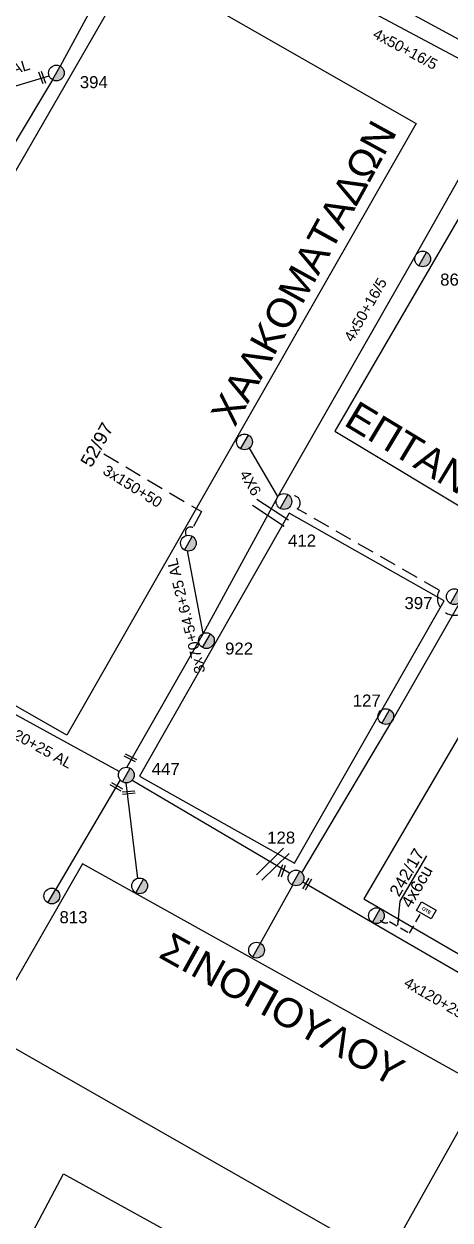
# Model space of a CAD drawing. Header units: millimetres. Extents: x 1421 to 7547, y 822 to 1863.
# Drawn here: x 6842.7 to 6906.5, y 1000.6 to 1179.5 of the extents above; entities that cross this region are included whole.
import ezdxf
from ezdxf.enums import TextEntityAlignment as Align

# ---------------------------------------------------------------- set-up
doc = ezdxf.new("R2010")
doc.units = ezdxf.units.MM
doc.linetypes.add('DASHED', pattern=[19.05, 12.7, -6.35])
doc.layers.get('0').update_dxf_attribs({"lineweight": 30})
for name, color, linetype, lineweight in [('4x50+13_5', 7, 'Continuous', 30), ('4x50+16_5', 7, 'Continuous', 30), ('4x50AL', 7, 'Continuous', 30), ('Pillar OTE', 7, 'Continuous', 30), ('TEXT_ΚΑΛΩΔΙΩΝ', 7, 'Continuous', 30), ('Επιγραφές - Σχήματα', 7, 'Continuous', 30), ('Καλώδια ΧΤ   3x150AL+50CU', 7, 'DASHED', 30), ('Μηχανική τομή', 7, 'Continuous', 30), ('Στύλος ΦΜ', 7, 'Continuous', 30), ('Στύλος ΦΜ @ 1', 7, 'Continuous', 30), ('ΣΥΝ.ΚΑΛ4Χ6', 7, 'YPARXSK3X70+54', 30), ('Συνεστραμμένα ΧΤ   3x70+54.6+25 AL', 7, 'SYN_LINE', 30), ('Συνεστραμμένα ΧΤ  4x120+25 AL', 7, 'SYN_LINE', 30), ('Τομή', 7, 'Continuous', 30), ('Υπόβαθρο ΔΕΗ', 7, 'Continuous', 30), ('Υπόγεια Καλώδια Δικτύου ΧΤ  4x6', 7, 'DASHED', 30)]:
    doc.layers.add(name, color=color, linetype=linetype, lineweight=lineweight)
doc.layers.add('Υπόγεια καλώδια Παροχών ΧΤ   4x50AL', color=7, linetype='DASHED')
doc.styles.add('arial', font='arial.ttf')
doc.styles.get("Standard").update_dxf_attribs({"font": 'arial.ttf'})
doc.linetypes.add('SYN_LINE', pattern='A,0.5,-0.0001,["/\\/\\/\\/",Standard,S=0.1,R=0,X=0,Y=-0.05],-0.25', length=0.7501)
doc.linetypes.add('YPARXSK3X70+54', pattern='A,2.5,[131,ltypeshp.shx,S=1,R=0,X=-9e-10,Y=0],-1e-11,[131,ltypeshp.shx,S=-1,R=180,X=2,Y=0],-4.1,[131,ltypeshp.shx,S=1,R=0,X=-0.1,Y=0],-1.9,2,0', length=10.5)
doc.dimstyles.new('ISO-25', dxfattribs={"dimtxt": 2.5, "dimasz": 2.5, "dimexe": 1.25, "dimexo": 0.625, "dimtad": 1, "dimtxsty": 'Standard', "dimcen": 2.5, "dimadec": 0, "dimazin": 0, "dimtfac": 1, "dimtmove": 0, "dimatfit": 3, "dimfxl": 1, "dimarcsym": 0})

# ---------------------------------------------------------------- blocks, each defined once
blk = doc.blocks.new('ΥΠΑΡΧΩΝ ΤΣΙΜΕΝΤΕΝΙΟΣ ΣΤΥΛΟΣ')
at = {"layer": 'Στύλος ΦΜ'}
blk.add_hatch(color=7, dxfattribs=at).paths.add_polyline_path([(-1.29, -2.28, 0.574793), (2.62, 0, 0.268822), (1.3, 2.27)])
at = {"layer": 'Στύλος ΦΜ', "color": 7}
blk.add_line((-1.29, -2.28), (1.3, 2.27), dxfattribs=at)
blk.add_circle((0, 0), 2.62, dxfattribs=at)
at = {"layer": 'Στύλος ΦΜ', "flags": 4}
for tag, p in [('ΑΡΙΘΜΟΣ', (-4.68, 8.05)), ('ΤΥΠΟΣ', (-4.91, 3.03))]:
    blk.add_attdef(tag, p, '', height=4, dxfattribs=at)
blk = doc.blocks.new('ΜΗΧΑΝΙΚΗ ΤΟΜΗ')
at = {"layer": 'Μηχανική τομή', "lineweight": -3, "ltscale": 40}
for p, q in [((-3.78, 1.15), (3.8, 1.15)), ((3.8, -0.4), (-3.78, -0.4))]:
    blk.add_line(p, q, dxfattribs=at)
blk = doc.blocks.new('ΤΟΜΗ')
at = {"layer": 'Τομή', "lineweight": -3, "ltscale": 40}
for p, q in [((-11.37, 1.1), (11.37, 1.1)), ((11.37, -3.57), (-11.37, -3.57))]:
    blk.add_line(p, q, dxfattribs=at)
blk = doc.blocks.new('PILLAR ΟΤΕ')
at = {"layer": 'Pillar OTE', "ltscale": 40}
blk.add_lwpolyline([(-3.31, 2.02), (3.39, 2.02), (3.39, -1.99), (-3.31, -1.99)], close=True, dxfattribs=at)
at = {"layer": 'Pillar OTE', "insert": (-1.81, 0.71), "char_height": 1.3575, "width": 109.961, "attachment_point": 1}
blk.add_mtext('{\\fArial|b1|i0|c161|p34;OTE}', dxfattribs=at)

msp = doc.modelspace()

# ---------------------------------------------------------------- linework, layer by layer
at = {"layer": '4x50+13_5', "color": 2, "lineweight": -3, "ltscale": 0.2}
msp.add_lwpolyline([(6884.35, 1052.56), (6897.89, 1075.28), (6908.3, 1093.5), (6927.39, 1126.44), (6942.03, 1154.19)], dxfattribs=at)
at = {"layer": '4x50+16_5', "color": 30, "lineweight": -3, "ltscale": 0.2}
for points in [[(6881.3, 1188.67), (6895.96, 1180.69), (6916.4, 1169.85)], [(6916.4, 1169.85), (6909.67, 1159.55), (6901.43, 1145), (6880.75, 1108.86)]]:
    msp.add_lwpolyline(points, dxfattribs=at)
at = {"layer": '4x50+16_5', "color": 151, "lineweight": -3, "ltscale": 0.2}
msp.add_lwpolyline([(6880.75, 1108.86), (6869.58, 1088.35), (6858.14, 1068.35)], dxfattribs=at)
at = {"layer": '4x50+16_5', "color": 2, "lineweight": -3, "ltscale": 0.2}
msp.add_lwpolyline([(6878.14, 1042.01), (6883, 1050.7)], dxfattribs=at)
at = {"layer": '4x50AL', "color": 6, "lineweight": -3, "ltscale": 0.2}
for points in [[(6857.09, 1189.75), (6848.16, 1173.24)], [(6847, 1171.19), (6828.69, 1140.71), (6805.17, 1098.76)], [(6834.1, 1168.09), (6846.48, 1171.79)]]:
    msp.add_lwpolyline(points, dxfattribs=at)
at = {"layer": 'Καλώδια ΧΤ   3x150AL+50CU', "color": 151, "lineweight": -3, "ltscale": 0.2}
for points in [[(6854.68, 1115.23), (6869.29, 1106.59), (6868.03, 1104.21, 0.793134), (6867.06, 1103.01, -2.167386)], [(6966.02, 1086.67), (6958.04, 1090.46), (6951.59, 1079.51, -0.416634), (6945.94, 1079.69), (6921.13, 1093.8), (6918.28, 1088.87), (6909.71, 1093.11, -1.138066), (6904.92, 1094.83), (6883.65, 1107.01, 0.909588), (6882.53, 1108.89, -0.460541)]]:
    msp.add_lwpolyline(points, format="xyb", dxfattribs=at)
at = {"layer": 'ΣΥΝ.ΚΑΛ4Χ6', "color": 30, "linetype": 'SYN_LINE', "lineweight": -3, "ltscale": 20}
msp.add_lwpolyline([(6880.75, 1108.86), (6876.49, 1116.1)], dxfattribs=at)
at = {"layer": 'Συνεστραμμένα ΧΤ   3x70+54.6+25 AL', "color": 151, "lineweight": -3, "ltscale": 15}
msp.add_lwpolyline([(6869.58, 1088.35), (6867.22, 1100.7)], dxfattribs=at)
at = {"layer": 'Συνεστραμμένα ΧΤ  4x120+25 AL', "color": 151, "lineweight": -3, "ltscale": 20}
for points in [[(6856.99, 1067.7), (6832.29, 1081.22)], [(6857.12, 1066.46), (6847.48, 1050.11)], [(6858, 1066), (6859.72, 1051.73)], [(6882.51, 1052.48), (6858.93, 1066.39)]]:
    msp.add_lwpolyline(points, dxfattribs=at)
at = {"layer": 'Συνεστραμμένα ΧΤ  4x120+25 AL', "color": 27, "lineweight": -3, "ltscale": 20}
msp.add_lwpolyline([(6884.49, 1051.21), (6894.93, 1045.13), (6909.07, 1036.94), (6919.01, 1031.5)], dxfattribs=at)
at = {"layer": 'Υπόβαθρο ΔΕΗ', "lineweight": -3, "ltscale": 0.2}
for points in [[(6907.79, 1177.29), (6917.37, 1194.03), (6916.42, 1231.15), (6880.97, 1230.84), (6865.97, 1199.97)], [(6893.64, 1048.64), (6919.48, 1033.63), (6942.72, 1074.64), (6917.13, 1088.76)], [(6848.63, 1007.54), (6872.59, 994.33), (6839.54, 931.55), (6815.35, 944.74)]]:
    msp.add_lwpolyline(points, close=True, dxfattribs=at)
for points in [[(6806.69, 1097.39), (6859.42, 1188.68), (6901.46, 1164.66), (6849.16, 1073.15), (6806.69, 1097.39)], [(6889.26, 1118.62), (6912.16, 1104.89), (6935.33, 1145.35), (6912.51, 1158.49), (6889.26, 1118.62)], [(6860.05, 1067.03), (6883.25, 1054.02), (6905.66, 1093.25), (6882.42, 1106.38), (6860.05, 1067.03)], [(6899.07, 1048.32), (6903.05, 1055.12)], [(6896.97, 994.63), (6911.49, 1020.5), (6851.48, 1053.91), (6837.01, 1028.78), (6896.97, 994.63)]]:
    msp.add_lwpolyline(points, dxfattribs=at)
at = {"layer": 'Υπόγεια Καλώδια Δικτύου ΧΤ  4x6', "color": 27, "linetype": 'DASHED', "lineweight": -2, "ltscale": 0.1}
msp.add_lwpolyline([(6896.1, 1045.45, 0.414569), (6897.49, 1045.28), (6900.46, 1043.55), (6902.16, 1046.49)], format="xyb", dxfattribs=at)

# ---------------------------------------------------------------- block references
at = {"layer": 'Pillar OTE', "lineweight": -2, "xscale": 0.375, "yscale": 0.375, "zscale": 0.375, "rotation": 329.9999999999999}
msp.add_blockref('PILLAR ΟΤΕ', (6902.96, 1046.93), dxfattribs=at)
at = {"layer": 'Μηχανική τομή', "lineweight": -3, "xscale": 0.2499999999999188, "yscale": 0.2499999999999188, "zscale": 0.2499999999999188}
for p, rotation in [((6845.36, 1171.5), 289.7253992887995), ((6858.62, 1069.68), 333.6630747821835), ((6856.52, 1065.35), 330.4245500741713), ((6858.42, 1064.47), 4.936115681693492), ((6881.44, 1052.81), 70.95536246287456), ((6885.07, 1050.91), 239.8531649177363)]:
    msp.add_blockref('ΜΗΧΑΝΙΚΗ ΤΟΜΗ', p, dxfattribs=dict(at, rotation=rotation))
at = {"layer": 'Στύλος ΦΜ @ 1', "lineweight": -3, "ltscale": 40}
ref = msp.add_blockref('ΥΠΑΡΧΩΝ ΤΣΙΜΕΝΤΕΝΙΟΣ ΣΤΥΛΟΣ', (6847.58, 1172.21), dxfattribs=dict(at, xscale=0.4499999999998181, yscale=0.4499999999998181, zscale=0.4499999999998181))
ref.add_attrib('ΤΥΠΟΣ', '394', (6851.08, 1169.94), dxfattribs={"layer": 'Στύλος ΦΜ', "height": 1.8, "flags": 4})
ref = msp.add_blockref('ΥΠΑΡΧΩΝ ΤΣΙΜΕΝΤΕΝΙΟΣ ΣΤΥΛΟΣ', (6902.44, 1144.39), dxfattribs=dict(at, xscale=0.4499999999998181, yscale=0.4499999999998181, zscale=0.4499999999998181))
ref.add_attrib('ΤΥΠΟΣ', '863', (6905.06, 1140.4), dxfattribs={"layer": 'Στύλος ΦΜ', "height": 1.8, "flags": 4})
at = {"layer": 'Στύλος ΦΜ @ 1', "lineweight": -3, "ltscale": 40, "xscale": 0.4499999999998181, "yscale": 0.4499999999998181, "zscale": 0.4499999999998181}
for p in [(6875.75, 1117.02), (6867.35, 1101.87), (6860.05, 1050.6), (6895.51, 1046.15), (6877.56, 1040.99)]:
    msp.add_blockref('ΥΠΑΡΧΩΝ ΤΣΙΜΕΝΤΕΝΙΟΣ ΣΤΥΛΟΣ', p, dxfattribs=at)
at = {"layer": 'Στύλος ΦΜ @ 1', "lineweight": -3, "ltscale": 40}
ref = msp.add_blockref('ΥΠΑΡΧΩΝ ΤΣΙΜΕΝΤΕΝΙΟΣ ΣΤΥΛΟΣ', (6881.66, 1108.1), dxfattribs=dict(at, xscale=0.4499999999998181, yscale=0.4499999999998181, zscale=0.4499999999998181))
ref.add_attrib('ΤΥΠΟΣ', '412', (6882.27, 1101.36), dxfattribs={"layer": 'Στύλος ΦΜ', "height": 1.8, "flags": 4})
ref = msp.add_blockref('ΥΠΑΡΧΩΝ ΤΣΙΜΕΝΤΕΝΙΟΣ ΣΤΥΛΟΣ', (6907.18, 1093.87), dxfattribs=dict(at, xscale=0.4499999999998181, yscale=0.4499999999998181, zscale=0.4499999999998181))
ref.add_attrib('ΤΥΠΟΣ', '397', (6899.71, 1092.01), dxfattribs={"layer": 'Στύλος ΦΜ', "height": 1.8, "flags": 4})
ref = msp.add_blockref('ΥΠΑΡΧΩΝ ΤΣΙΜΕΝΤΕΝΙΟΣ ΣΤΥΛΟΣ', (6870.05, 1087.28), dxfattribs=dict(at, xscale=0.4499999999998181, yscale=0.4499999999998181, zscale=0.4499999999998181))
ref.add_attrib('ΤΥΠΟΣ', '922', (6872.84, 1085.2), dxfattribs={"layer": 'Στύλος ΦΜ', "height": 1.8, "flags": 4})
ref = msp.add_blockref('ΥΠΑΡΧΩΝ ΤΣΙΜΕΝΤΕΝΙΟΣ ΣΤΥΛΟΣ', (6896.91, 1075.93), dxfattribs=dict(at, xscale=0.4499999999998181, yscale=0.4499999999998181, zscale=0.4499999999998181))
ref.add_attrib('ΤΥΠΟΣ', '127', (6891.96, 1077.43), dxfattribs={"layer": 'Στύλος ΦΜ', "height": 1.8, "flags": 4})
ref = msp.add_blockref('ΥΠΑΡΧΩΝ ΤΣΙΜΕΝΤΕΝΙΟΣ ΣΤΥΛΟΣ', (6858.05, 1067.18), dxfattribs=dict(at, xscale=0.4499999999998181, yscale=0.4499999999998181, zscale=0.4499999999998181))
ref.add_attrib('ΤΥΠΟΣ', '447', (6861.85, 1067.19), dxfattribs={"layer": 'Στύλος ΦΜ', "height": 1.8, "flags": 4})
ref = msp.add_blockref('ΥΠΑΡΧΩΝ ΤΣΙΜΕΝΤΕΝΙΟΣ ΣΤΥΛΟΣ', (6883.46, 1051.79), dxfattribs=dict(at, xscale=0.4499999999998181, yscale=0.4499999999998181, zscale=0.4499999999998181))
ref.add_attrib('ΤΥΠΟΣ', '128', (6879.15, 1056.92), dxfattribs={"layer": 'Στύλος ΦΜ', "height": 1.8, "flags": 4})
ref = msp.add_blockref('ΥΠΑΡΧΩΝ ΤΣΙΜΕΝΤΕΝΙΟΣ ΣΤΥΛΟΣ', (6846.89, 1049.09), dxfattribs=dict(at, xscale=0.4499999999998181, yscale=0.4499999999998181, zscale=0.4499999999998181))
ref.add_attrib('ΤΥΠΟΣ', '813', (6848.04, 1045.02), dxfattribs={"layer": 'Στύλος ΦΜ', "height": 1.8, "flags": 4})
at = {"layer": 'Τομή', "lineweight": -3, "xscale": 0.2499999999998872, "yscale": 0.2499999999998872, "zscale": 0.2499999999998872}
for p, rotation in [((6879.81, 1106.67), 326.7096843790247), ((6879.77, 1054.07), 44.60475451246387)]:
    msp.add_blockref('ΤΟΜΗ', p, dxfattribs=dict(at, rotation=rotation))

# ---------------------------------------------------------------- texts
at = {"lineweight": -3, "ltscale": 40, "char_height": 4, "width": 51.144, "attachment_point": 1, "style": 'arial'}
for s, insert, rotation in [('{\\H1.083x;ΧΑΛΚΟΜΑΤΑΔΩΝ}', (6870.5, 1121.18), 61.1653), ('{\\H1.083x;ΕΠΤΑΝΗΣΟΥ}', (6892.69, 1123.32), 328.86), ('{\\H1.083x;ΣΙΝΟΠΟΥΛΟΥ}', (6864.79, 1043.8), 331.0241)]:
    msp.add_mtext(s, dxfattribs=dict(at, insert=insert, rotation=rotation))
at = {"layer": 'TEXT_ΚΑΛΩΔΙΩΝ', "lineweight": -3, "ltscale": 0.2}
for s, rotation, p in [('4x50+16/5', 332.0565, (6899.85, 1175.8)), ('4x50AL', 16.6474, (6839.9, 1172.43)), ('4x50+16/5', 60.2215, (6893.86, 1136.8)), ('3x150+50', 328.0733, (6859, 1110.39)), ('4Χ6', 300.5002, (6876.65, 1110.9)), ('3x70+54.6+25 AL', 104.004, (6866.99, 1090.98)), ('4x120+25 AL', 331.3188, (6843.99, 1071.97)), ('4x120+25 AL', 329.9434, (6905.61, 1033.05))]:
    msp.add_text(s, height=1.6, rotation=rotation, dxfattribs=at).set_placement(p, align=Align.MIDDLE_CENTER)
at = {"layer": 'Υπόβαθρο ΔΕΗ', "lineweight": -3, "insert": (6851.06, 1114.03), "char_height": 2, "attachment_point": 1, "rotation": 60.968}
msp.add_mtext_dynamic_manual_height_columns('52/97', width=17.2548, gutter_width=12.5, heights=[0], dxfattribs=at)
at = {"layer": 'Υπόγεια καλώδια Παροχών ΧΤ   4x50AL', "color": 7, "ltscale": 0.2, "char_height": 1.8, "attachment_point": 1, "rotation": 60}
for s, insert in [('242/17', (6897.35, 1049.75)), ('4x6cu', (6899.1, 1048.05))]:
    msp.add_mtext_dynamic_manual_height_columns(s, width=1.8, gutter_width=12.5, heights=[0.118], dxfattribs=dict(at, insert=insert))

# ---------------------------------------------------------------- leaders
at = {"layer": 'Επιγραφές - Σχήματα', "lineweight": -2, "ltscale": 40}
msp.add_leader([(6898.74, 1044.74), (6899.07, 1048.32)], dimstyle='ISO-25', override={"dimasz": 1, "dimtad": 0}, dxfattribs=at)

doc.saveas('drawing.dxf')
